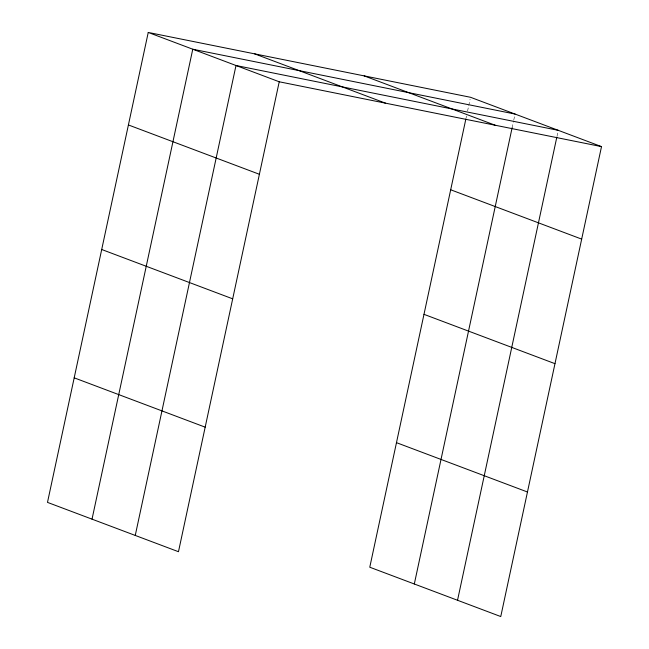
<?xml version="1.0" encoding="UTF-8"?>
<svg xmlns="http://www.w3.org/2000/svg" width="649" height="649" viewBox="0 0 649 649"><rect width="100%" height="100%" fill="white"/><g stroke="black" fill="none" stroke-linecap="round" stroke-linejoin="round"><path stroke-width="0.49" stroke-dasharray="3.25 2.43" d="M466.087 117.948L466.509 115.976M467.564 111.06L470.103 99.248M512.102 127.829L513.578 120.941M513.789 119.96L514.844 115.043M557.02 136.241L558.075 131.317"/><path stroke-width="0.97" d="M148.24 32.45L47.491 502.383L178.475 551.715L279.224 81.782L148.24 32.45L470.525 97.285L601.509 146.617L500.76 616.55L369.776 567.218L465.877 118.929M92.028 519.159L192.769 49.227L515.055 114.054M135.252 535.441L236.001 65.508L558.286 130.335M414.313 583.986L512.102 127.829M457.537 600.268L556.81 137.223M279.224 81.782L601.509 146.617M364.17 75.884L495.155 125.225M254.586 53.843L385.579 103.183M450.69 189.776L581.682 239.116M128.405 124.949L259.397 174.281M423.992 314.335L554.976 363.667M101.706 249.5L232.691 298.832M396.482 442.659L527.467 491.999M74.197 377.832L205.181 427.164"/></g></svg>
